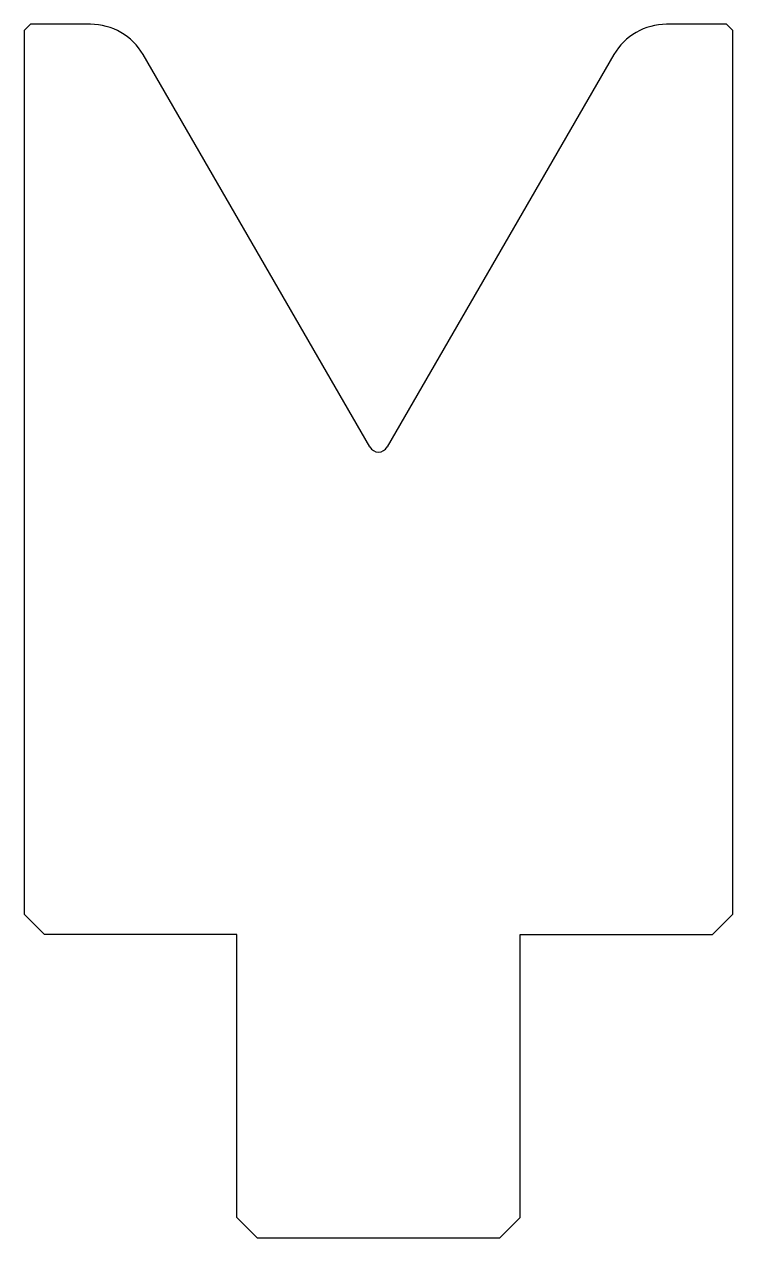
# Model space of a CAD drawing. Extents: x 48.4 to 83.4, y 74.4 to 134.4.
import ezdxf

# ---------------------------------------------------------------- set-up
doc = ezdxf.new("R2010")
doc.units = 0
doc.header["$LTSCALE"] = 25.4
doc.header["$MEASUREMENT"] = 0
doc.layers.get('0').update_dxf_attribs({"linetype": 'CONTINUOUS'})
doc.layers.add('PREDEFINITO', color=7, linetype='CONTINUOUS')

msp = doc.modelspace()

# ---------------------------------------------------------------- linework, layer by layer
at = {"linetype": 'Continuous'}
for p, q in [((83.064, 134.409), (83.364, 134.109)), ((48.364, 90.409), (49.364, 89.409)), ((82.364, 89.409), (83.364, 90.409)), ((58.864, 89.409), (49.364, 89.409)), ((72.864, 89.409), (82.364, 89.409))]:
    msp.add_line(p, q, dxfattribs=at)
at = {"layer": 'PREDEFINITO', "color": 7, "linetype": 'Continuous'}
for p, q in [((48.664, 134.409), (48.364, 134.109)), ((51.633, 134.409), (48.664, 134.409)), ((83.064, 134.409), (80.096, 134.409)), ((48.364, 134.109), (48.364, 90.409)), ((83.364, 90.409), (83.364, 134.109)), ((65.431, 113.509), (54.231, 132.909)), ((77.498, 132.909), (66.297, 113.509)), ((58.864, 75.409), (58.864, 89.409)), ((72.864, 75.409), (72.864, 89.409)), ((58.864, 75.409), (59.864, 74.409)), ((71.864, 74.409), (72.864, 75.409)), ((59.864, 74.409), (71.864, 74.409))]:
    msp.add_line(p, q, dxfattribs=at)
for centre, radius, start, end in [((51.633, 131.409), 3, 30, 90), ((80.096, 131.409), 3, 90, 150), ((65.864, 113.759), 0.5, 210, 330)]:
    msp.add_arc(centre, radius, start, end, dxfattribs=at)

doc.saveas('drawing.dxf')
